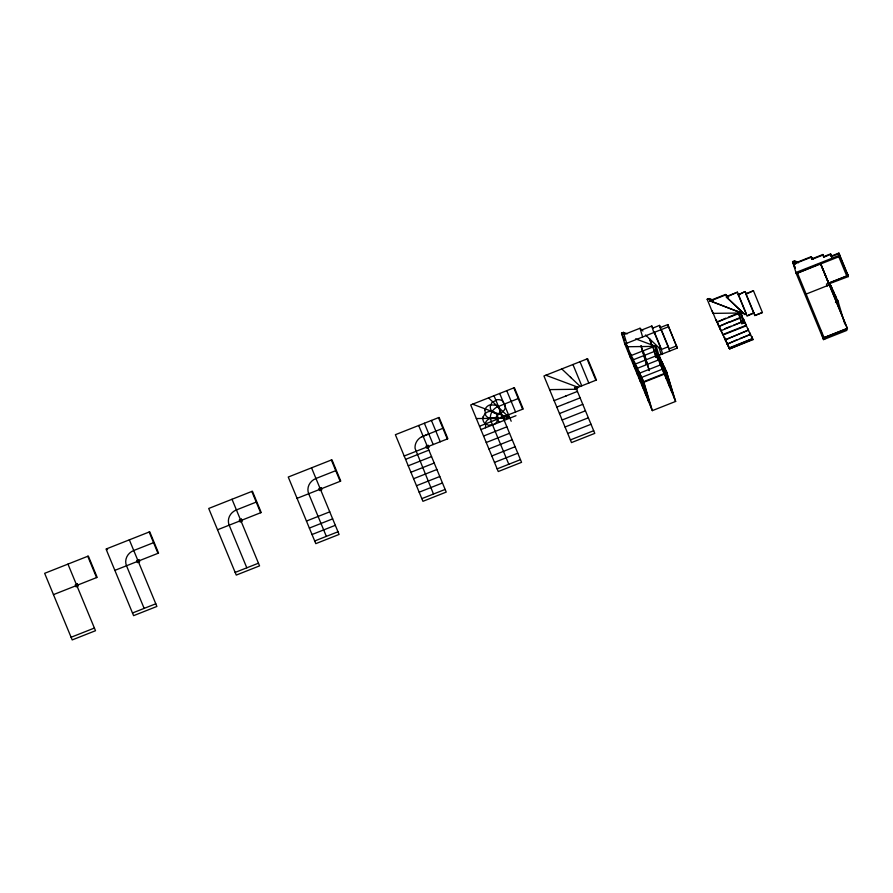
<?xml version="1.0" encoding="UTF-8"?>
<svg xmlns="http://www.w3.org/2000/svg" width="893" height="893" viewBox="0 0 893 893"><rect width="100%" height="100%" fill="white"/><g stroke="black" fill="none" stroke-linecap="round" stroke-linejoin="round"><path stroke-width="1.34" d="M483.571 436.03L506.867 426.821M655.116 351.15L633.104 359.846L630.882 354.476M556.808 407.085L568.45 402.464M740.721 317.316L718.854 326.492L716.052 319.56L720.874 330.756L744.036 321.078M730.374 321.938L740.866 317.785M643.206 350.793L649.311 370.517M565.537 396.146L566.262 395.845M421.764 436.766L428.785 433.898M846.263 328.87L846.832 330.399L823.536 339.608L796.277 273.593L792.582 261.616L794.48 260.868L798.32 262.308M798.465 262.776L794.614 261.336L792.727 262.084L795.25 268.179M794.335 262.687L795.06 262.408L794.614 261.336M813.01 258.59L811.067 256.749L795.127 263.044L795.563 264.116L795.06 262.408M813.166 259.07L811.212 257.217L795.272 263.524L794.48 260.868M674.55 398.758L666.078 370.361L675.644 401.426L652.348 410.635L624.799 344.028L621.539 333.111L623.426 332.363L627.277 333.792M713.027 300.439L709.176 298.999L707.156 299.267L709.042 298.53L712.882 299.959M811.726 258.937L822.888 254.516L823.926 257.028M823.022 254.996L811.86 259.405L811.067 256.749M624.084 334.54L640.024 328.244L642.927 330.99M709.689 300.707L742.083 313.231L709.689 300.707L725.629 294.411L728.554 297.168M709.835 301.187L725.775 294.88L727.717 296.722M823.536 256.704L830.59 253.913L831.629 256.425M830.736 254.382L823.681 257.173L822.888 254.516M640.672 330.421L651.834 326.012L652.872 328.524M726.288 296.588L737.451 292.178L746.403 313.968L744.896 314.559L726.422 297.068L744.896 314.559M726.422 297.068L737.451 292.178M847.837 274.865L838.884 253.076L831.249 256.101L831.684 257.162L831.171 255.454M839.029 253.545L831.383 256.57L830.59 253.913M652.493 328.2L659.547 325.409L660.586 327.921M745.153 291.576L738.243 294.835L745.153 291.576L746.191 294.076M838.884 253.076L839.532 255.264L795.842 272.532L796.277 273.593L839.978 256.324L839.465 254.617M797.449 273.135L819.249 264.004M660.195 327.586L667.841 324.572L677.307 348.069L658.007 355.693M745.811 293.752L753.446 290.738L762.41 312.528L754.764 315.542L745.945 294.232L753.446 290.738M624.799 344.028L668.489 326.76L667.841 324.572M153.563 542.676L133.749 550.501A12.535 11.52 -16.6 0 0 126.505 565.76L144.141 608.39M256.235 502.089L236.422 509.925A12.535 11.52 -16.6 0 0 229.177 525.184L246.814 567.814M335.768 470.656L315.955 478.492A12.535 11.52 -16.6 0 0 308.71 493.751L326.347 536.38M442.895 428.316L421.608 436.833A12.535 11.52 -16.6 0 0 416.908 441.153L416.138 442.526A12.535 11.52 -16.6 0 0 415.1 448.487L433.485 494.03M518.219 398.546L496.932 407.063A12.535 11.52 -16.6 0 0 492.233 411.383L491.463 412.756A12.535 11.52 -16.6 0 0 490.369 417.21L491.172 421.641L508.798 464.26M654.815 346.026L656.333 346.596L658.934 355.325L657.427 354.767L654.815 346.026L635.604 338.849M653.151 346.864L631.083 355.581L627.031 345.781M725.763 318.165L716.833 322.217L738.846 313.521M728.353 317.138L738.701 313.041L737.908 311.277L741.849 323.724L744.025 322.864L741.134 313.153M645.505 334.998L659.146 347.924L660.653 347.332L662.606 353.874M728.956 321.971L718.854 326.492M828.615 283.137L847.915 275.513L847.401 273.794M661.624 330.421L668.366 346.718L661.311 349.509L654.044 331.962M748.088 315.207L753.971 312.885L747.061 316.144L738.098 294.355M847.703 274.397L848.35 276.573L828.95 283.874M806.145 294.065L829.374 284.878M676.648 345.881L669.013 348.906L660.72 328.847M655.406 355.559L657.594 354.7L658.42 356.698L656.232 357.557L652.158 344.642M741.023 321.726L743.266 321.011L744.025 322.864M655.842 355.939L635.124 364.121L633.349 359.823M724.614 328.747L731.088 326.191M733.678 325.164L740.152 322.607M53.468 594.626L75.682 585.853M77.858 584.993L97.158 577.358L88.34 556.049L44.65 573.317L72.199 639.924L95.506 630.715L77.178 586.422M114.851 570.37L137.064 561.585M139.252 560.726L158.552 553.102L149.734 531.781L106.044 549.05L133.593 615.657L156.889 606.447L138.571 562.155M217.524 529.783L239.737 521.01M241.925 520.15L261.225 512.515L252.406 491.206L208.716 508.474L236.265 575.081L259.562 565.872L241.244 521.579M297.056 498.35L319.27 489.576M321.458 488.717L340.758 481.081L331.939 459.772L288.249 477.041L315.798 543.647L339.094 534.438L320.777 490.145M404.194 456.01L426.407 447.237M428.595 446.366L447.884 438.742L439.077 417.433L395.376 434.701L422.936 501.308L446.232 492.088L427.914 447.795M479.519 426.24L501.732 417.466M503.909 416.596L523.209 408.972L514.39 387.662L470.7 404.931L498.249 471.537L521.557 462.328L503.239 418.024M577.146 387.651L596.446 380.027L587.627 358.707L543.937 375.986L571.487 442.593L594.794 433.373L576.465 389.08M405.578 459.348L428.886 450.139M480.903 429.578L515.998 415.703M554.14 400.633L577.436 391.424M646.32 364.199L647.112 363.886L646.32 364.199L640.973 345.691L646.644 364.087M659.157 359.689L637.144 368.396L635.358 364.087M724.044 334.049L746.057 325.342L743.389 318.89L746.202 325.822L722.895 335.031L720.082 328.099M661.4 364.534L639.399 373.229L636.977 367.38M747.017 330.689L725.149 339.865L748.312 330.176M408.246 465.8L431.553 456.591M580.104 397.876L568.316 402.542M663.421 368.798L641.408 377.493L639.634 373.196M737.384 339.563L727.17 344.14L750.332 334.451L739.973 338.547M835.468 302.504L837.779 301.064M410.914 472.263L434.221 463.043M486.238 442.493L509.546 433.284M559.476 413.548L582.772 404.328M665.441 373.073L643.429 381.769L641.654 377.471M730.34 347.422L752.341 338.726L729.19 348.404L724.357 337.208L727.17 344.14M664.593 374.044L643.875 382.237L652.348 410.635M751.493 339.697L729.626 348.873L752.933 339.664L751.694 336.516L752.933 339.664M306.455 521.054L329.751 511.845M413.582 478.715L436.889 469.506M488.906 448.945L512.214 439.736M562.144 420L585.451 410.791M309.358 528.076L332.654 518.866M416.484 485.725L439.791 476.516M491.809 455.966L515.116 446.746M565.046 427.01L588.353 417.801M312.025 534.527L335.321 525.318M419.163 492.188L442.459 482.979M494.476 462.418L517.784 453.209M567.714 433.473L591.021 424.264M797.315 272.678L824.697 339.15L824.116 337.599L847.345 328.434L820.544 263.502L828.671 283.193M824.116 337.621L847.345 328.434M824.261 338.079L846.397 329.338M71.094 637.256L94.401 628.047M132.488 613L155.795 603.791M235.16 572.413L258.468 563.204M314.693 540.979L338 531.77M421.831 498.64L445.127 489.431M497.155 468.87L520.452 459.661M570.381 439.925L593.689 430.716M649.178 370.584L644.746 355.235M707.156 299.267L712.927 313.376L738.634 313.041M652.883 346.406L627.176 346.741L625.636 343.024M549.575 389.616L575.282 389.281M476.337 418.56L509.892 418.125L488.538 397.876M545.824 375.239L578.084 387.283M472.587 404.183L509.892 418.125M649.367 338.659L651.923 345.781L649.97 339.24M570.46 377.17L571.062 377.739M651.321 345.211L651.923 345.781M561.775 368.932L580.238 386.435M499.589 422.188L495.782 418.493L490.023 418.471A7.59 6.977 -16.6 0 0 485.736 422.255L485.513 427.758M839.532 255.264L848.35 276.573M838.806 256.782L846.776 276.037L826.449 284.063L827.275 286.061M838.516 302.47L837.411 299.814M837.924 301.533L835.256 295.081M829.854 283.862L831.495 287.691M829.463 285.202L820.678 263.948L847.479 328.892M811.212 257.217L811.648 258.289M792.582 261.616L795.15 267.811M745.298 292.044L754.116 313.354M752.486 339.195L749.819 332.743M750.466 334.92L747.798 328.468M748.446 330.656L745.543 323.634M741.369 314.615L744.182 321.547M740.688 313.577L742.161 317.272M728.387 345.736L729.626 348.873M722.102 332.375L725.149 339.865M712.134 310.719L716.833 322.217M668.489 326.76L677.307 348.069M654.435 332.285L660.139 346.071M666.736 372.56L664.068 366.108L671.871 392.306M664.716 368.284L662.048 361.832L669.203 385.843M662.695 364.02L659.793 356.999L666.301 378.833M658.666 354.878L660.44 359.187M657.326 357.122L675.644 401.426M621.539 333.111L624.609 340.546M587.047 358.941L595.865 380.262M579.992 361.732L588.811 383.041M572.938 364.523L581.756 385.832M513.81 387.886L522.628 409.206M506.755 390.676L515.574 411.986M499.7 393.467L511.187 421.239M494.008 395.722L502.826 417.031M438.485 417.656L447.304 438.976M431.431 420.447L440.249 441.756M424.376 423.237L433.194 444.547M418.683 425.481L427.501 446.801M331.359 460.007L340.166 481.316M311.545 467.832L320.364 489.141M251.826 491.44L260.633 512.749M232.013 499.265L240.831 520.574M149.153 532.016L157.961 553.325M129.34 539.841L138.158 561.161M107.127 548.626L107.54 549.619M87.76 556.283L96.578 577.592M67.957 564.108L76.765 585.417M838.069 301.41L844.811 324.003M835.759 296.789L833.236 290.817M820.756 330.298L823.536 339.608M762.41 312.528L754.764 315.542M740.598 312.126L743.266 321.011M740.431 312.193L743.032 320.933M738.589 312.807L741.849 323.724M729.19 348.404L726.511 341.952M720.874 330.756L718.206 324.304M668.366 346.718L669.661 351.083M659.547 325.409L660.842 329.774M659.146 347.924L661.099 354.476M651.834 326.012L653.788 332.564M658.431 354.912L663.633 372.381M654.993 345.959L660.965 365.918M657.516 356.843L658.297 359.466M652.716 345.77L656.232 357.557M640.024 328.244L642.625 336.974M642.781 379.57L651.243 407.967M640.761 375.317L648.575 401.515M638.741 371.041L645.907 395.063M636.497 366.208L643.005 388.042M634.476 361.933L640.326 381.59M632.456 357.669L637.658 375.127M630.436 353.394L634.99 368.675M623.426 332.363L626.685 343.28M626.529 344.553L630.436 357.658M505.326 405.578C506.219 412.611 496.095 416.573 491.764 411.126A7.59 6.977 -16.6 0 1 490.369 405.969L491.931 402.564L496.988 399.74A7.59 6.977 -16.6 0 1 502.536 400.99L505.326 405.578M484.877 409.999L485.636 415.29A7.59 6.977 -16.6 0 0 490.224 418.359L495.95 417.411L499.455 412.99A7.59 6.977 -16.6 0 0 498.696 407.699L495.928 405.243L490.201 404.797A7.59 6.977 -16.6 0 0 485.625 408.268L484.877 409.999M483.146 416.808L482.867 418.638A7.59 6.977 -16.6 0 0 485.033 423.528L488.393 425.224L494.13 424.331A7.59 6.977 -16.6 0 0 497.68 419.933C499.109 415.491 494.968 411.003 490.48 411.349A7.59 6.977 -16.6 0 0 485.122 413.593L483.146 416.808M77.445 583.989L75.269 584.848L76.095 586.846L78.271 585.987L77.445 583.989M138.839 559.721L136.651 560.592L137.477 562.59L139.665 561.719L138.839 559.721M241.512 519.146L239.324 520.016L240.15 522.014L242.338 521.144L241.512 519.146M321.045 487.712L318.857 488.571L319.683 490.57L321.871 489.71L321.045 487.712M428.182 445.373L425.994 446.232L426.821 448.23L429.008 447.371L428.182 445.373M503.496 415.602L501.319 416.462L502.145 418.46L504.322 417.6L503.496 415.602M576.733 386.658L574.545 387.517L575.382 389.515L577.559 388.656L576.733 386.658M833.749 292.524L830.847 285.503L833.749 292.524"/></g></svg>
